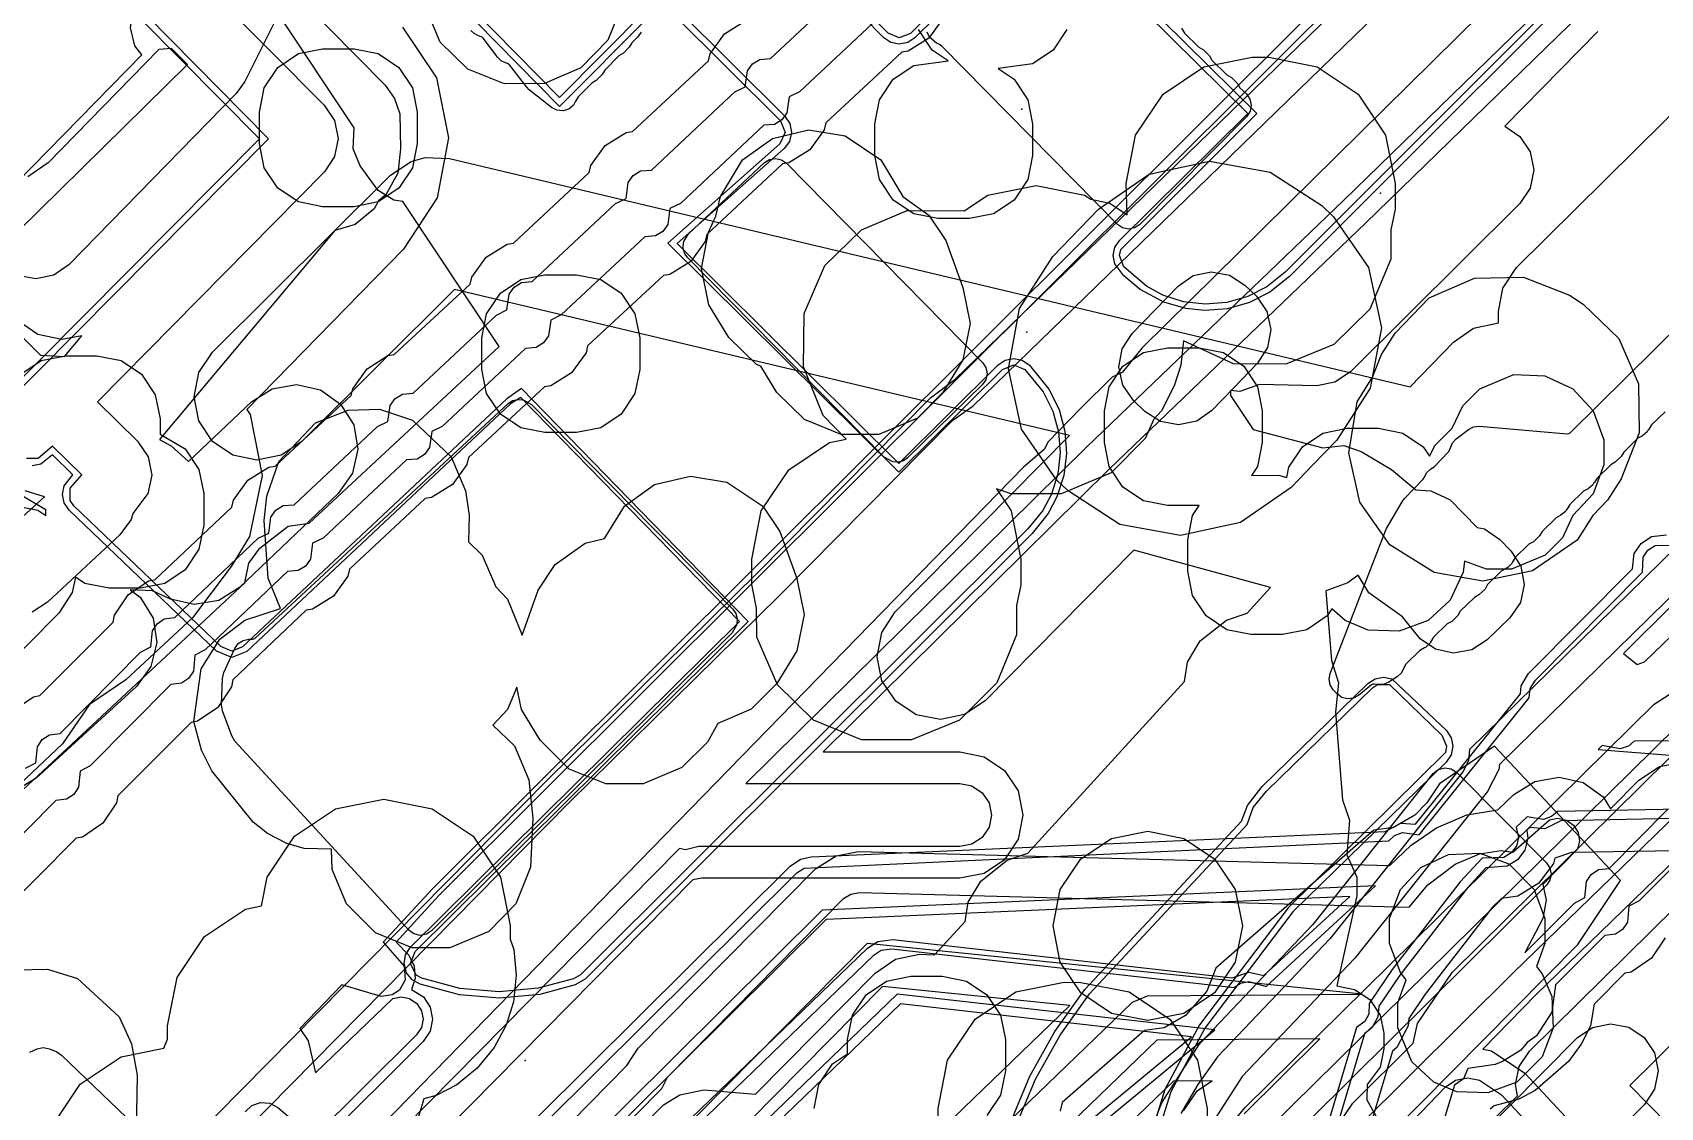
# Model space of a CAD drawing. Header units: metres. Extents: x -2677 to -840, y 169 to 1487.
# Drawn here: x -2062.3 to -2010.8, y 491.1 to 525.1 of the extents above; entities that cross this region are included whole.
import ezdxf

# ---------------------------------------------------------------- set-up
doc = ezdxf.new("R2010")
doc.units = ezdxf.units.M
for name, color, linetype in [('AI_GREENING_EXCLUSIONS', 1, 'Continuous'), ('AI_GREENING_LAWN', 82, 'Continuous'), ('AI_GREENING_REJECTED', 6, 'Continuous')]:
    doc.layers.add(name, color=color, linetype=linetype)

msp = doc.modelspace()

# ---------------------------------------------------------------- linework, layer by layer
at = {"layer": 'AI_GREENING_EXCLUSIONS'}
for points in [[(-2062.242, 483.567), (-2045.316, 500.717), (-2038.667, 507.263), (-2033.173, 512.82), (-2032.534, 513.273), (-2016.89, 528.456), (-2017.394, 528.707), (-2017.612, 529.03), (-2017.69, 529.413), (-2017.615, 529.796), (-2017.4, 530.121), (-2011.796, 535.769), (-2011.245, 536.052), (-2008.654, 536.468), (-1980.938, 564.167), (-1978.512, 566.565), (-1978.049, 566.806), (-1972.108, 572.596), (-1972.216, 572.944), (-1983.291, 577.815), (-1983.598, 578.026), (-1997.022, 591.547)], [(-2062.953, 484.27), (-2046.017, 501.43), (-2039.374, 507.971), (-2033.884, 513.523), (-2033.115, 514.109), (-2018.374, 528.406), (-2018.535, 528.644), (-2018.69, 529.409), (-2018.541, 530.175), (-2018.11, 530.825), (-2012.506, 536.473), (-2011.859, 536.91), (-2011.403, 537.04), (-2009.125, 537.405), (-1981.641, 564.878), (-1979.215, 567.276), (-1978.558, 567.707), (-1973.655, 572.485), (-1983.694, 576.9), (-1984.308, 577.321), (-1997.732, 590.843)], [(-1979.26, 563.308), (-1999.317, 542.675), (-1999.637, 542.1), (-2000.148, 541.511), (-2000.648, 541.262), (-2001, 540.943), (-2002.628, 539.323), (-2002.727, 539.123), (-2003.392, 538.569), (-2027.179, 515.112), (-2027.814, 514.328), (-2028.13, 514.174), (-2029.12, 513.198), (-2030.155, 512.136), (-2030.28, 511.884), (-2030.941, 511.329), (-2054.872, 486.774)], [(-1979.26, 563.308), (-1999.317, 542.675), (-1999.637, 542.1), (-2000.148, 541.511), (-2000.648, 541.262), (-2001, 540.943), (-2002.628, 539.323), (-2002.727, 539.123), (-2003.392, 538.569), (-2027.179, 515.112), (-2027.814, 514.328), (-2028.13, 514.174), (-2029.12, 513.198), (-2030.155, 512.136), (-2030.28, 511.884), (-2030.941, 511.329), (-2054.872, 486.774)], [(-1990.239, 556.802), (-2000.971, 546.51), (-2049.671, 497.968), (-2051.226, 496.284), (-2050.554, 495.528), (-2050.524, 495.091), (-2050.71, 494.766), (-2050.938, 494.616), (-2051.291, 494.57), (-2052.531, 494.938), (-2053.863, 493.551), (-2053.596, 493.163), (-2053.364, 492.149), (-2050.921, 494.499), (-2050.653, 494.551), (-2050.385, 494.497), (-2050.158, 494.344), (-2050.007, 494.116), (-2049.955, 493.848), (-2050.009, 493.581), (-2050.162, 493.354), (-2053.466, 490.074)], [(-1982.277, 548.857), (-1986.991, 553.767), (-1989.991, 556.471), (-1990.147, 556.474), (-2000.759, 546.298), (-2049.455, 497.759), (-2050.807, 496.287), (-2050.411, 495.876), (-2050.237, 495.526), (-2050.21, 495.137), (-2050.328, 494.785), (-2049.945, 494.556), (-2049.73, 494.23), (-2049.655, 493.847), (-2049.733, 493.465), (-2049.951, 493.141), (-2053.276, 489.84)], [(-1986.301, 553.544), (-2022.504, 517.365), (-2023.13, 516.867), (-2023.775, 516.54), (-2024.473, 516.344), (-2025.202, 516.288), (-2025.791, 516.349), (-2026.488, 516.55), (-2027.245, 516.96), (-2027.757, 517.391), (-2028.044, 517.764), (-2028.093, 518.031), (-2028.038, 518.296), (-2027.885, 518.521), (-2023.825, 522.529), (-2030.315, 528.934), (-2034.376, 524.925), (-2034.604, 524.775), (-2034.871, 524.723), (-2035.139, 524.777), (-2035.365, 524.93), (-2038.046, 527.66)], [(-1986.436, 553.693), (-2022.646, 517.507), (-2023.223, 517.044), (-2023.833, 516.731), (-2024.492, 516.543), (-2025.181, 516.487), (-2025.867, 516.568), (-2026.519, 516.779), (-2027.035, 517.059), (-2027.753, 517.675), (-2027.893, 518.028), (-2027.854, 518.218), (-2023.54, 522.529), (-2030.315, 529.215), (-2034.517, 525.067), (-2034.87, 524.923), (-2035.223, 525.071), (-2037.904, 527.801)], [(-1990.085, 550.095), (-2005.564, 534.597), (-2020.795, 519.772), (-2028.93, 511.969), (-2039.73, 501.312), (-2032.953, 501.312), (-2032.57, 501.236), (-2032.246, 501.019), (-2032.029, 500.695), (-2031.953, 500.312), (-2032.029, 499.93), (-2032.246, 499.605), (-2032.57, 499.388), (-2032.953, 499.312), (-2041.224, 499.312), (-2041.648, 499.209), (-2041.837, 499.247), (-2057.69, 483.195)], [(-1979.15, 537.916), (-1994.58, 522.788), (-1995.233, 522.361), (-1996, 522.216), (-1996.764, 522.376), (-1997.4, 522.811), (-1998.188, 522.085), (-1998.393, 521.814), (-1997.967, 521.164), (-1997.821, 520.398), (-1997.98, 519.634), (-1998.419, 518.989), (-2015.861, 501.909), (-2015.874, 501.751), (-2016.232, 501.057), (-2020.44, 495.778), (-2024.01, 492.027), (-2025.056, 490.402)], [(-2063.32, 519.841), (-2058.873, 524.388), (-2059.086, 524.673), (-2059.23, 525.24), (-2059.147, 525.819), (-2058.848, 526.323), (-2058.22, 527.02), (-2058.15, 527.651), (-2057.851, 528.154), (-2057.606, 528.337), (-2057.479, 528.567), (-2057.006, 528.936), (-2059.454, 531.608), (-2059.743, 531.607), (-2060.284, 531.829), (-2060.965, 532.508), (-2061.269, 533.008), (-2061.339, 533.665), (-2063.745, 536.291)], [(-2056.856, 534.151), (-2045.633, 522.746), (-2042.737, 525.668)], [(-2056.713, 534.291), (-2045.633, 523.031), (-2042.88, 525.809)], [(-2004.867, 533.881), (-2020.098, 519.056), (-2028.224, 511.261), (-2037.288, 502.312), (-2032.953, 502.312), (-2032.187, 502.16), (-2031.538, 501.727), (-2031.105, 501.078), (-2030.953, 500.312), (-2031.105, 499.547), (-2031.538, 498.898), (-2032.187, 498.465), (-2032.953, 498.312), (-2041.126, 498.312), (-2041.41, 498.256), (-2056.293, 483.187)], [(-2057.43, 529.778), (-2051.162, 523.422), (-2050.867, 523), (-2050.691, 522.52), (-2050.676, 521.412), (-2050.759, 520.636), (-2051.133, 519.951), (-2051.371, 519.759), (-2051.507, 519.507), (-2052.114, 519.016), (-2052.756, 518.825), (-2058.309, 512.202), (-2057.934, 512.005), (-2057.386, 511.507), (-2055.399, 513.396), (-2054.739, 513.813), (-2053.97, 513.945), (-2053.209, 513.774), (-2052.571, 513.324), (-2052.154, 512.664), (-2052.022, 511.895), (-2052.194, 511.134), (-2052.644, 510.496), (-2055.775, 507.521), (-2056.428, 507.11), (-2057.206, 506.978), (-2057.958, 507.149), (-2058.532, 507.407), (-2059.239, 507.448), (-2058.917, 507.212), (-2058.512, 506.545), (-2058.394, 505.774), (-2058.579, 505.016), (-2059.041, 504.386), (-2062.219, 501.475), (-2062.887, 501.07)], [(-2059.993, 529.739), (-2053.09, 522.789), (-2052.767, 522.306), (-2052.651, 521.736), (-2052.76, 521.166), (-2053.079, 520.679), (-2060.269, 513.401), (-2059.001, 512.147), (-2058.671, 511.655), (-2058.556, 511.075), (-2058.675, 510.495), (-2059.157, 509.862), (-2059.202, 509.674), (-2059.569, 509.186), (-2061.857, 507.058), (-2062.342, 506.732)], [(-2063.543, 513.267), (-2055.138, 521.728), (-2062.612, 529.259)], [(-2063.401, 513.126), (-2054.856, 521.728), (-2062.578, 529.563)], [(-2062.55, 501.795), (-2062.225, 501.968), (-2062.174, 502.475), (-2062.023, 502.703), (-2061.797, 502.855), (-2061.458, 502.896), (-2058.909, 505.465), (-2058.585, 505.638), (-2058.533, 506.145), (-2058.383, 506.372), (-2058.156, 506.525), (-2057.818, 506.566), (-2055.178, 509.079), (-2054.847, 509.239), (-2054.777, 509.744), (-2054.618, 509.966), (-2054.386, 510.11), (-2054.047, 510.138), (-2051.405, 512.612), (-2051.074, 512.773), (-2051.004, 513.277), (-2050.845, 513.499), (-2050.613, 513.644), (-2050.273, 513.672), (-2047.631, 516.145), (-2047.301, 516.306), (-2047.231, 516.811), (-2047.072, 517.033), (-2046.84, 517.177), (-2046.5, 517.205), (-2043.858, 519.679), (-2043.527, 519.839), (-2043.457, 520.344), (-2043.298, 520.566), (-2043.066, 520.71), (-2042.726, 520.738), (-2040.085, 523.212), (-2039.754, 523.373), (-2039.684, 523.877), (-2039.525, 524.099), (-2039.293, 524.243), (-2038.953, 524.272), (-2036.311, 526.745)], [(-2064.669, 499.234), (-2055.603, 507.667), (-2055.476, 508.289), (-2055.134, 508.764), (-2054.237, 509.464), (-2053.571, 509.555), (-2047.55, 515.154), (-2050.599, 519.745), (-2050.885, 519.789), (-2051.385, 520.092), (-2051.953, 520.868), (-2052.176, 521.41), (-2052.143, 522.07), (-2054.539, 525.677), (-2055.609, 523.538), (-2055.878, 523.16), (-2061.175, 517.743), (-2061.658, 517.413), (-2062.231, 517.292), (-2062.806, 517.4)], [(-2035.391, 525.689), (-2038.033, 523.215), (-2038.363, 523.055), (-2038.433, 522.55), (-2038.592, 522.328), (-2038.824, 522.184), (-2039.164, 522.156), (-2041.806, 519.682), (-2042.137, 519.522), (-2042.207, 519.017), (-2042.366, 518.795), (-2042.598, 518.651), (-2042.938, 518.623), (-2045.579, 516.149), (-2045.91, 515.988), (-2045.98, 515.484), (-2046.139, 515.262), (-2046.371, 515.117), (-2046.711, 515.089), (-2049.353, 512.616), (-2049.684, 512.455), (-2049.753, 511.95), (-2049.913, 511.728), (-2050.145, 511.584), (-2050.484, 511.556), (-2053.126, 509.082), (-2053.457, 508.922), (-2053.527, 508.417), (-2053.686, 508.195), (-2053.918, 508.051), (-2054.258, 508.023), (-2056.859, 505.544), (-2057.184, 505.372), (-2057.235, 504.865), (-2057.386, 504.637), (-2057.612, 504.484), (-2057.951, 504.444), (-2060.5, 501.874), (-2060.824, 501.702), (-2060.876, 501.195), (-2061.026, 500.967), (-2061.253, 500.814), (-2061.591, 500.774), (-2064.345, 497.998)], [(-2033.476, 525.547), (-2033.931, 524.913), (-2034.593, 524.501), (-2034.794, 524.468), (-2037.198, 522.233), (-2037.249, 522.014), (-2037.704, 521.379), (-2038.367, 520.967), (-2038.567, 520.934), (-2040.971, 518.7), (-2041.023, 518.48), (-2041.477, 517.846), (-2042.14, 517.434), (-2042.34, 517.401), (-2044.745, 515.166), (-2044.796, 514.947), (-2045.251, 514.313), (-2045.913, 513.901), (-2046.114, 513.868), (-2048.518, 511.633), (-2048.569, 511.414), (-2049.024, 510.779), (-2049.687, 510.367), (-2049.887, 510.334), (-2052.292, 508.1), (-2052.343, 507.88), (-2052.797, 507.246), (-2053.46, 506.834), (-2053.66, 506.801), (-2055.989, 504.593), (-2056.032, 504.372), (-2056.463, 503.721), (-2057.11, 503.285), (-2057.309, 503.245), (-2059.63, 500.923), (-2059.673, 500.702), (-2060.104, 500.052), (-2060.751, 499.615), (-2060.95, 499.575), (-2063.475, 497.047)], [(-2042.023, 525.664), (-2038.635, 522.301), (-2038.483, 521.93), (-2038.652, 521.567), (-2042.204, 518.424), (-2034.886, 511.168), (-2031.599, 514.425), (-2031.244, 514.569), (-2030.891, 514.42), (-2030.309, 513.71), (-2030.003, 513.098), (-2029.825, 512.45), (-2029.774, 511.784), (-2029.85, 511.12), (-2030.053, 510.477), (-2030.327, 509.959), (-2030.799, 509.371), (-2044.968, 495.254), (-2045.192, 495.126), (-2046.315, 494.825), (-2047.552, 494.713), (-2048.789, 494.821), (-2049.996, 495.148), (-2050.18, 495.244), (-2050.362, 495.607), (-2050.214, 495.985), (-2039.655, 506.444), (-2046.842, 513.82), (-2047.308, 513.491), (-2055.676, 505.642), (-2056.021, 505.506), (-2056.364, 505.645), (-2061.027, 510.109), (-2061.141, 510.273), (-2061.143, 510.664), (-2060.77, 511.083), (-2061.694, 511.998), (-2062.148, 511.606), (-2062.527, 511.608)], [(-2041.879, 525.803), (-2038.496, 522.444), (-2038.335, 522.207), (-2038.283, 521.926), (-2038.348, 521.647), (-2038.519, 521.418), (-2041.912, 518.416), (-2034.886, 511.45), (-2031.74, 514.567), (-2031.512, 514.718), (-2031.243, 514.769), (-2030.974, 514.714), (-2030.748, 514.56), (-2030.131, 513.802), (-2029.811, 513.154), (-2029.626, 512.468), (-2029.575, 511.764), (-2029.658, 511.063), (-2029.876, 510.384), (-2030.15, 509.865), (-2030.658, 509.229), (-2044.827, 495.113), (-2045.14, 494.932), (-2046.263, 494.632), (-2047.535, 494.514), (-2048.807, 494.622), (-2050.049, 494.955), (-2050.307, 495.09), (-2050.488, 495.317), (-2050.561, 495.598), (-2050.514, 495.884), (-2050.355, 496.127), (-2039.937, 506.446), (-2046.864, 513.537), (-2047.186, 513.331), (-2055.539, 505.496), (-2056.022, 505.306), (-2056.502, 505.501), (-2061.166, 509.965), (-2061.325, 510.194), (-2061.382, 510.467), (-2061.327, 510.741), (-2061.055, 511.084), (-2061.695, 511.717), (-2062.073, 511.421), (-2062.338, 511.37)], [(-2043.632, 526.021), (-2044.102, 524.856), (-2044.957, 523.979), (-2046.108, 523.481), (-2047.377, 523.464), (-2048.542, 523.934), (-2049.419, 524.789), (-2049.934, 526.021)], [(-2050.615, 525.263), (-2049.537, 523.654), (-2049.151, 521.756), (-2049.516, 519.853), (-2050.576, 518.232), (-2055.543, 513.153), (-2055.438, 512.997), (-2055.056, 511.062), (-2055.453, 509.13), (-2056.035, 508.184), (-2057.258, 506.557), (-2059.375, 504.591), (-2060.527, 503.816), (-2061.383, 502.572), (-2064.306, 499.813)], [(-2062.946, 503.618), (-2062.299, 504.054), (-2062.1, 504.095), (-2059.779, 506.416), (-2059.736, 506.637), (-2059.305, 507.288), (-2058.658, 507.724), (-2058.459, 507.765), (-2056.013, 510.061), (-2055.961, 510.281), (-2055.507, 510.915), (-2054.844, 511.327), (-2054.644, 511.36), (-2052.239, 513.595), (-2052.188, 513.814), (-2051.733, 514.448), (-2051.071, 514.86), (-2050.87, 514.893), (-2048.466, 517.128), (-2048.415, 517.347), (-2047.96, 517.982), (-2047.297, 518.394), (-2047.097, 518.427), (-2044.692, 520.661), (-2044.641, 520.881), (-2044.187, 521.515), (-2043.524, 521.927), (-2043.324, 521.96), (-2040.919, 524.195), (-2040.868, 524.414), (-2040.413, 525.048), (-2039.751, 525.46)], [(-2029.566, 525.188), (-2030, 524.539), (-2030.649, 524.105), (-2031.743, 523.953), (-2031.236, 523.614), (-2030.802, 522.965), (-2030.65, 522.2), (-2030.65, 521.2), (-2030.802, 520.435), (-2031.236, 519.786), (-2031.885, 519.352), (-2032.65, 519.2), (-2033.65, 519.2), (-2034.415, 519.352), (-2035.064, 519.786), (-2035.498, 520.435), (-2035.65, 521.2), (-2035.65, 522.2), (-2035.498, 522.965), (-2035.064, 523.614), (-2034.415, 524.048), (-2033.321, 524.2), (-2033.828, 524.539), (-2034.262, 525.188)], [(-2012.742, 525.125), (-2015.69, 522.126), (-2015.21, 521.804), (-2014.886, 521.316), (-2014.773, 520.742), (-2014.889, 520.168), (-2015.215, 519.682), (-2020.581, 514.344), (-2021.068, 514.02), (-2021.642, 513.907), (-2023.457, 513.948), (-2024.084, 513.724), (-2024.378, 513.753), (-2024.377, 513.6), (-2023.663, 512.525), (-2021.451, 511.944), (-2020.79, 512.018), (-2020.237, 511.827), (-2019.278, 511.256), (-2018.506, 510.612), (-2018.03, 510.582), (-2017.416, 510.297), (-2016.561, 509.422), (-2016.33, 509.373), (-2015.848, 509.041), (-2015.499, 508.683), (-2015.181, 508.192), (-2015.074, 507.616), (-2015.196, 507.044), (-2015.528, 506.562), (-2016.245, 505.864), (-2016.736, 505.546), (-2017.311, 505.439), (-2017.883, 505.561), (-2018.366, 505.893), (-2018.933, 506.588), (-2019.992, 507.35), (-2020.33, 507.905), (-2020.658, 507.661), (-2021.353, 507.415), (-2021.179, 505.204), (-2020.96, 504.499), (-2021.048, 503.567), (-2020.829, 500.791), (-2020.61, 500.147), (-2020.696, 499.052), (-2020.372, 498.342), (-2020.378, 497.757), (-2021.013, 494.903), (-2020.446, 494.79), (-2019.959, 494.465), (-2019.634, 493.978), (-2019.52, 493.404), (-2019.52, 492.904), (-2019.634, 492.33), (-2020.051, 491.782), (-2020.061, 491.294), (-2019.728, 490.708)], [(-2062.789, 518.798), (-2057.425, 524.077), (-2057.932, 524.591), (-2058.328, 524.556), (-2061.841, 520.964), (-2062.485, 520.523)], [(-2048.177, 485.239), (-2042.342, 491.136), (-2041.828, 491.45), (-2041.064, 491.607), (-2039.431, 491.477), (-2035.637, 495.309), (-2034.991, 495.746), (-2034.226, 495.902), (-2033.752, 495.881), (-2032.784, 496.94), (-2032.69, 497.554), (-2032.286, 498.221), (-2031.458, 498.879), (-2030.804, 499.105), (-2025.834, 504.543), (-2025.741, 505.158), (-2025.337, 505.825), (-2024.51, 506.483), (-2023.855, 506.71), (-2023.115, 507.521), (-2027.441, 508.7), (-2032.155, 503.933), (-2032.802, 503.495), (-2033.566, 503.339), (-2034.332, 503.487), (-2034.984, 503.917), (-2035.421, 504.563), (-2035.577, 505.327), (-2035.429, 506.094), (-2035, 506.745), (-2029.48, 512.327), (-2048.958, 516.958), (-2053.804, 512.137), (-2054.454, 511.705), (-2055.22, 511.554), (-2055.985, 511.708), (-2056.632, 512.144), (-2057.064, 512.794), (-2057.215, 513.559), (-2057.06, 514.324), (-2056.625, 514.972), (-2050.99, 520.58), (-2050.34, 521.011), (-2049.896, 521.136), (-2049.116, 521.108), (-2018.686, 513.873), (-2017.318, 515.29), (-2016.677, 515.734), (-2015.887, 515.895), (-2015.891, 516.263), (-2015.748, 516.994), (-2015.322, 517.648), (-2008.744, 524.148)], [(-2067.127, 519.866), (-2062.082, 514.873), (-2061.323, 514.832), (-2060.769, 515.493), (-2061.403, 515.373), (-2062.167, 515.531), (-2062.812, 515.97)], [(-1999.12, 519.702), (-2016.805, 502.384), (-2016.835, 502.027), (-2017.014, 501.681), (-2021.222, 496.402), (-2024.794, 492.65), (-2025.417, 491.78), (-2025.948, 490.857)], [(-2062.704, 514.269), (-2062.055, 514.703), (-2061.29, 514.855), (-2060.29, 514.855), (-2059.525, 514.703), (-2058.876, 514.269), (-2058.442, 513.62), (-2058.29, 512.855), (-2058.29, 512.37), (-2057.492, 511.907), (-2057.058, 511.258), (-2056.906, 510.493), (-2056.906, 509.493), (-2057.058, 508.728), (-2057.492, 508.079), (-2058.141, 507.645), (-2058.906, 507.493), (-2059.906, 507.493), (-2060.671, 507.645), (-2060.975, 507.848), (-2061.071, 507.356), (-2061.503, 506.706), (-2063.441, 504.756)], [(-2066.118, 506.624), (-2061.954, 510.386), (-2062.563, 510.578)], [(-2010.337, 507.008), (-2011.924, 505.426), (-2011.495, 505.082), (-2011.257, 505.165), (-2005.593, 510.634)], [(-2062.927, 510.115), (-2062.161, 509.966), (-2061.906, 509.796), (-2061.906, 509.978), (-2062.704, 510.441)], [(-2046.331, 490.747), (-2038.324, 498.696), (-2037.999, 498.911), (-2037.664, 498.985), (-2019.481, 499.788), (-2018.981, 500.053), (-2018.519, 500.024), (-2015.196, 504.149), (-2015.173, 504.408), (-2014.933, 504.799), (-2011.644, 508.104), (-2011.585, 508.593), (-2011.366, 508.916), (-2011.039, 509.13), (-2010.562, 509.183)], [(-2046.12, 490.534), (-2038.113, 498.483), (-2037.885, 498.634), (-2019.365, 499.493), (-2019.187, 499.66), (-2018.932, 499.757), (-2018.403, 499.69), (-2014.914, 504.021), (-2014.889, 504.314), (-2014.72, 504.587), (-2011.325, 508), (-2011.309, 508.476), (-2011.155, 508.702), (-2010.927, 508.852), (-2010.461, 508.861)], [(-2031.728, 489.651), (-2030.732, 492.041), (-2029.942, 493.457), (-2028.994, 494.784), (-2024.029, 500.12), (-2023.844, 500.616), (-2023.38, 501.213), (-2020.023, 504.48), (-2019.797, 504.628), (-2019.532, 504.679), (-2019.268, 504.625), (-2017.538, 502.989), (-2017.384, 502.759), (-2017.33, 502.488), (-2017.386, 502.217), (-2017.542, 501.989), (-2022.405, 497.243), (-2025.193, 493.564), (-2026.273, 491.547), (-2026.815, 489.801)], [(-2031.535, 489.6), (-2030.557, 491.944), (-2029.779, 493.341), (-2028.845, 494.65), (-2023.855, 500.012), (-2023.657, 500.546), (-2023.241, 501.069), (-2019.884, 504.337), (-2019.722, 504.442), (-2019.344, 504.441), (-2017.679, 502.846), (-2017.53, 502.489), (-2017.57, 502.296), (-2022.556, 497.375), (-2025.362, 493.672), (-2026.459, 491.62), (-2027.012, 489.841)], [(-2024.858, 489.934), (-2023.914, 491.053), (-2010.952, 503.82), (-2010.299, 504.246), (-2009.532, 504.391), (-2008.768, 504.231), (-2008.124, 503.791), (-2007.697, 503.137), (-2007.553, 502.37), (-2007.713, 501.607), (-2008.153, 500.962), (-2014.7, 494.618), (-2016.381, 492.896), (-2016.109, 492.844), (-2015.058, 492.135), (-2013.759, 490.744)], [(-2021.592, 489.582), (-2020.503, 491.192), (-2018.587, 493.082), (-2018.456, 493.715), (-2017.36, 495.328), (-2009.642, 502.934), (-2008.012, 504.006), (-2006.096, 504.373), (-2004.186, 503.978), (-2002.571, 502.882), (-2001.5, 501.252), (-2001.133, 499.336), (-2001.528, 497.425), (-2002.623, 495.811), (-2006.781, 491.714), (-1974.936, 459.319)], [(-2023.153, 490.4), (-2010.252, 503.105), (-2009.926, 503.319), (-2009.542, 503.391), (-2009.16, 503.311), (-2008.838, 503.091), (-2008.625, 502.764), (-2008.553, 502.381), (-2008.633, 501.999), (-2008.853, 501.677), (-2015.4, 495.332), (-2021.966, 488.815)], [(-2021.359, 488.15), (-2013.374, 496.211), (-2012.024, 498.239), (-2016.014, 502.497), (-2017.754, 501.295), (-2018.156, 500.7), (-2018.543, 500.305), (-2019.219, 499.915), (-2019.84, 499.833), (-2024.845, 495.459), (-2025.123, 494.736), (-2025.803, 493.961), (-2026.48, 493.572), (-2027.101, 493.492), (-2029.714, 491.212), (-2029.77, 490.93)], [(-2009.928, 502.657), (-2011.588, 502.653), (-2011.773, 502.493), (-2012.032, 502.407), (-2012.602, 502.509), (-2012.729, 502.388), (-2007.24, 501.95)], [(-2045.852, 489.998), (-2043.504, 492.376), (-2043.142, 492.925), (-2037.529, 498.607), (-2036.869, 499.023), (-2036.165, 499.156), (-2019.332, 498.709), (-2018.659, 499.355), (-2017.848, 499.909), (-2016.896, 500.32), (-2015.908, 500.479), (-2015.398, 500.963), (-2014.738, 501.379), (-2013.969, 501.511), (-2013.208, 501.338), (-2012.571, 500.887), (-2012.335, 500.513), (-2011.439, 501.412), (-2010.79, 501.847), (-2010.025, 502)], [(-2061.693, 490.492), (-2060.825, 491.789), (-2059.528, 492.657), (-2058.169, 492.927), (-2058.057, 493.212), (-2058.057, 493.638), (-2057.753, 495.169), (-2056.885, 496.466), (-2055.588, 497.334), (-2055.078, 497.435), (-2054.898, 498.342), (-2054.03, 499.639), (-2052.733, 500.507), (-2051.202, 500.811), (-2049.671, 500.507), (-2048.374, 499.639), (-2047.506, 498.342), (-2047.202, 496.811), (-2047.202, 496.385), (-2047.081, 496.056), (-2047.008, 495.244), (-2047.097, 494.395), (-2047.329, 493.653), (-2047.701, 492.95), (-2048.245, 492.296), (-2048.888, 491.763), (-2049.542, 491.428), (-2049.936, 491.325), (-2050.184, 490.48)], [(-2018.041, 488.704), (-2015.283, 491.423), (-2015.351, 491.778), (-2015.233, 492.351), (-2014.904, 492.835), (-2007.186, 500.441), (-2007.186, 500.441), (-2006.697, 500.763), (-2006.122, 500.873), (-2005.549, 500.754), (-2005.064, 500.426), (-2004.743, 499.937), (-2004.633, 499.362), (-2004.751, 498.789), (-2005.08, 498.304), (-2011.73, 491.751), (-1974.978, 454.369)], [(-2044.927, 489.085), (-2042.393, 491.651), (-2042.217, 492.011), (-2036.634, 497.664), (-2036.403, 497.809), (-2036.134, 497.855), (-2018.715, 497.392), (-2018.126, 498.097), (-2017.257, 498.751), (-2016.494, 499.083), (-2015.798, 499.184), (-2015.435, 499.136), (-2014.273, 500.165), (-2014.003, 500.211), (-2013.737, 500.151), (-2013.514, 499.993), (-2013.368, 499.762), (-2013.322, 499.493), (-2013.383, 499.226), (-2014.484, 498.109), (-2014.38, 497.611), (-2014.486, 497.039), (-2015.049, 495.95), (-2013.479, 497.524), (-2013.154, 497.696), (-2013.101, 498.203), (-2012.95, 498.43), (-2012.723, 498.582), (-2012.385, 498.622), (-2010.518, 500.494)], [(-2006.765, 500.561), (-2014.023, 500.424), (-2014.206, 500.262), (-2014.464, 500.173), (-2014.976, 500.252), (-2015.331, 499.925), (-2015.255, 499.596), (-2015.321, 499.331), (-2015.484, 499.111), (-2015.718, 498.971), (-2016.41, 498.946), (-2017.099, 498.199), (-2019.259, 495.416), (-2019.989, 494.345), (-2019.995, 494.01), (-2020.122, 493.769), (-2020.384, 493.579), (-2022.428, 486.715)], [(-2006.673, 500.276), (-2013.916, 500.126), (-2014.423, 499.875), (-2014.891, 499.919), (-2014.992, 499.828), (-2014.956, 499.581), (-2015.05, 499.203), (-2015.282, 498.889), (-2015.617, 498.688), (-2016.292, 498.644), (-2016.866, 498.011), (-2019.018, 495.238), (-2019.676, 494.264), (-2019.707, 493.925), (-2019.89, 493.58), (-2020.13, 493.38), (-2022.107, 486.742)], [(-2009.527, 499.506), (-2011.429, 497.598), (-2011.754, 497.426), (-2011.806, 496.92), (-2011.958, 496.692), (-2012.184, 496.54), (-2012.523, 496.5), (-2014.082, 494.937), (-2014.199, 494.07), (-2014.685, 493.318), (-2014.984, 493.112), (-2015.18, 492.863), (-2015.739, 492.514), (-2015.995, 492.409), (-2016.86, 492.286), (-2016.998, 491.954), (-2017.279, 491.76), (-2018.317, 488.358)], [(-2006.951, 499.228), (-2013.576, 499.13), (-2014.103, 498.949), (-2014.146, 498.776), (-2014.61, 498.149), (-2015.279, 497.747), (-2015.792, 497.671), (-2016.087, 497.384), (-2018.214, 494.644), (-2018.728, 493.864), (-2018.749, 493.639), (-2019.113, 492.949), (-2019.249, 492.837), (-2021.071, 486.714)], [(-2043.599, 488.237), (-2035.671, 495.88), (-2035.441, 496.028), (-2035.107, 496.072), (-2024.262, 494.846), (-2024.06, 494.984), (-2023.793, 495.039), (-2023.253, 494.879), (-2019.789, 498.073), (-2037.318, 497.299), (-2045.134, 489.54)], [(-2043.808, 488.453), (-2035.879, 496.096), (-2035.551, 496.307), (-2035.073, 496.37), (-2024.33, 495.156), (-2023.795, 495.339), (-2023.317, 495.228), (-2020.596, 497.737), (-2037.189, 497.004), (-2044.922, 489.327)], [(-2033.145, 488.926), (-2027.483, 494.385), (-2027.003, 494.581), (-2020.206, 494.639), (-2035.89, 496.243), (-2043.931, 488.101)], [(-2010.604, 496.424), (-2011.037, 495.774), (-2011.685, 495.34), (-2011.884, 495.3), (-2012.858, 494.324), (-2012.972, 493.64), (-2013.264, 493.058), (-2013.666, 492.51), (-2014.729, 491.591), (-2015.244, 491.312), (-2016.024, 491.104), (-2016.152, 490.999)], [(-2071.004, 490.732), (-2070.665, 491.607), (-2069.505, 492.829), (-2068.475, 493.236), (-2067.481, 493.263), (-2066.372, 492.855), (-2066.182, 493.351), (-2065.542, 494.113), (-2065.542, 494.113), (-2064.688, 494.623), (-2064.166, 494.701), (-2063.785, 495.055), (-2062.854, 495.405), (-2061.86, 495.432), (-2060.911, 495.132), (-2059.586, 493.921), (-2059.2, 493.065), (-2059.018, 492.076), (-2059.051, 490.294)], [(-2037.57, 491.018), (-2037.418, 491.783), (-2036.984, 492.432), (-2036.51, 492.749), (-2036.51, 493.206), (-2036.358, 493.971), (-2035.924, 494.62), (-2035.275, 495.054), (-2035.275, 495.054), (-2034.51, 495.206), (-2033.51, 495.206), (-2032.745, 495.054), (-2032.096, 494.62), (-2031.662, 493.971), (-2031.51, 493.206), (-2031.51, 492.206), (-2031.662, 491.441), (-2032.096, 490.792)], [(-2034.047, 489.862), (-2029.466, 494.279), (-2035.403, 494.886), (-2043.006, 487.187)], [(-2028.903, 490.184), (-2024.878, 493.507), (-2034.936, 494.644), (-2042.628, 487.229)], [(-2029.08, 490.428), (-2025.614, 493.288), (-2034.83, 494.33), (-2042.42, 487.013)], [(-2018.788, 487.806), (-2013.395, 493.258), (-2012.91, 493.586), (-2012.337, 493.703), (-2011.762, 493.591), (-2011.274, 493.269), (-2010.947, 492.783), (-2010.83, 492.21), (-2010.941, 491.635), (-2011.264, 491.147), (-2016.306, 486.057)], [(-2023.945, 490.853), (-2021.545, 493.228), (-2026.712, 493.183), (-2032.174, 487.918)], [(-2025.863, 490.942), (-2025.426, 491.589), (-2024.957, 491.898), (-2026.183, 491.888), (-2031.271, 486.982)], [(-2020.391, 488.773), (-2017.575, 491.695), (-2017.252, 491.913), (-2016.869, 491.992), (-2016.486, 491.918), (-2015.789, 491.453), (-2014.49, 490.062)], [(-2055.59, 490.912), (-2055.379, 491.114), (-2055.105, 491.213), (-2054.814, 491.191), (-2054.558, 491.052), (-2053.909, 490.501)]]:
    msp.add_lwpolyline(points, dxfattribs=at)
for points in [[(-2050.727, 520.162), (-2051.376, 519.728), (-2052.141, 519.576), (-2053.141, 519.576), (-2053.906, 519.728), (-2054.555, 520.162), (-2054.989, 520.811), (-2055.141, 521.576), (-2055.141, 522.576), (-2054.989, 523.341), (-2054.555, 523.99), (-2053.906, 524.424), (-2053.141, 524.576), (-2052.141, 524.576), (-2051.376, 524.424), (-2050.727, 523.99), (-2050.293, 523.341), (-2050.141, 522.576), (-2050.141, 521.576), (-2050.293, 520.811), (-2050.727, 520.162)], [(-2037.903, 514.51), (-2037.883, 516.19), (-2037.225, 517.714), (-2036.065, 518.848), (-2034.621, 519.453), (-2032.821, 519.443), (-2032.068, 519.947), (-2030.537, 520.251), (-2029.006, 519.947), (-2028.807, 519.813), (-2028.204, 519.694), (-2027.651, 519.324), (-2027.688, 520.314), (-2027.384, 521.845), (-2026.516, 523.142), (-2025.219, 524.01), (-2023.688, 524.314), (-2023.166, 524.309), (-2021.635, 524.005), (-2020.338, 523.137), (-2019.47, 521.84), (-2019.166, 520.309), (-2019.166, 519.503), (-2019.297, 518.844), (-2019.297, 517.919), (-2019.96, 516.333), (-2021.104, 515.21), (-2022.626, 514.59), (-2024.287, 514.606), (-2025.869, 515.326), (-2025.956, 514.557), (-2026.168, 513.902), (-2026.561, 513.112), (-2026.81, 512.845), (-2027.082, 512.232), (-2028.162, 511.152), (-2029.748, 510.489), (-2031.332, 510.489), (-2031.795, 510.64), (-2031.329, 509.943), (-2031.025, 508.412), (-2031.025, 507.606), (-2031.156, 506.947), (-2031.156, 506.022), (-2031.776, 504.5), (-2032.963, 503.313), (-2034.485, 502.693), (-2036.069, 502.693), (-2037.591, 503.313), (-2038.735, 504.436), (-2039.382, 505.945), (-2039.398, 506.865), (-2039.547, 507.615), (-2039.547, 508.417), (-2039.243, 509.948), (-2038.375, 511.245), (-2037.078, 512.113), (-2036.553, 512.217), (-2037.279, 512.968), (-2037.903, 514.51)], [(-2037.746, 522.009), (-2036.591, 521.82), (-2035.453, 521.06), (-2034.755, 519.903), (-2033.931, 519.312), (-2033.392, 518.504), (-2032.856, 517.022), (-2032.629, 515.874), (-2032.859, 514.726), (-2033.488, 513.69), (-2034.298, 512.88), (-2035.523, 512.368), (-2036.711, 512.368), (-2037.872, 512.837), (-2038.746, 513.69), (-2039.254, 514.527), (-2039.394, 514.585), (-2040.268, 515.438), (-2040.909, 516.474), (-2041.139, 517.622), (-2040.912, 518.77), (-2040.681, 519.282), (-2040.535, 519.902), (-2039.837, 521.06), (-2038.886, 521.742), (-2037.746, 522.009)], [(-2019.949, 513.827), (-2021.007, 512.188), (-2021.766, 511.398), (-2022.455, 510.687), (-2024.059, 509.578), (-2025.966, 509.166), (-2027.885, 509.516), (-2029.525, 510.574), (-2029.89, 510.927), (-2030.999, 512.532), (-2031.411, 514.439), (-2031.061, 516.358), (-2030.003, 517.998), (-2028.555, 519.498), (-2026.951, 520.608), (-2025.044, 521.019), (-2023.124, 520.669), (-2021.485, 519.611), (-2021.12, 519.258), (-2020.011, 517.653), (-2019.599, 515.746), (-2019.949, 513.827)], [(-2043.682, 513.009), (-2044.331, 512.575), (-2045.096, 512.423), (-2046.096, 512.423), (-2046.861, 512.575), (-2047.51, 513.009), (-2047.944, 513.658), (-2048.096, 514.423), (-2048.096, 515.423), (-2047.944, 516.188), (-2047.51, 516.837), (-2046.861, 517.271), (-2046.096, 517.423), (-2045.096, 517.423), (-2044.331, 517.271), (-2043.682, 516.837), (-2043.248, 516.188), (-2043.096, 515.423), (-2043.096, 514.423), (-2043.248, 513.658), (-2043.682, 513.009)], [(-2023.521, 514.623), (-2024.281, 513.833), (-2024.969, 513.122), (-2025.45, 512.789), (-2026.022, 512.666), (-2026.598, 512.771), (-2027.09, 513.088), (-2027.455, 513.442), (-2027.788, 513.923), (-2027.911, 514.495), (-2027.806, 515.071), (-2027.489, 515.563), (-2026.041, 517.063), (-2025.56, 517.396), (-2024.988, 517.519), (-2024.412, 517.414), (-2023.92, 517.097), (-2023.555, 516.744), (-2023.222, 516.262), (-2023.099, 515.69), (-2023.204, 515.114), (-2023.521, 514.623)], [(-2012.078, 515.403), (-2011.455, 513.972), (-2011.427, 512.411), (-2011.998, 510.959), (-2012.433, 510.281), (-2012.9, 509.797), (-2013.399, 509.019), (-2014.814, 508.043), (-2016.384, 507.716), (-2017.926, 507.988), (-2019.332, 508.872), (-2020.278, 510.217), (-2020.633, 511.78), (-2020.363, 513.399), (-2019.879, 514.182), (-2019.599, 514.893), (-2019.166, 515.568), (-2018.082, 516.692), (-2016.651, 517.315), (-2015.091, 517.343), (-2013.638, 516.772), (-2013.202, 516.486), (-2012.078, 515.403)], [(-2026.37, 515.11), (-2025.37, 515.11), (-2024.605, 514.958), (-2023.956, 514.524), (-2023.522, 513.875), (-2023.37, 513.11), (-2023.37, 512.11), (-2023.522, 511.345), (-2023.712, 511.061), (-2022.857, 511.073), (-2022.596, 511.006), (-2022.533, 511.326), (-2022.099, 511.975), (-2021.45, 512.409), (-2020.685, 512.561), (-2019.685, 512.561), (-2018.92, 512.409), (-2018.271, 511.975), (-2018.075, 511.682), (-2017.889, 512.03), (-2017.355, 512.564), (-2017.018, 513.272), (-2016.478, 513.812), (-2015.402, 514.26), (-2014.416, 514.221), (-2013.534, 513.812), (-2012.887, 513.113), (-2012.546, 512.196), (-2012.546, 511.404), (-2012.887, 510.487), (-2013.528, 509.794), (-2013.865, 509.086), (-2014.405, 508.546), (-2015.481, 508.098), (-2016.273, 508.098), (-2016.97, 508.347), (-2017.009, 508), (-2017.418, 507.118), (-2018.117, 506.471), (-2019.034, 506.13), (-2020.02, 506.169), (-2020.743, 506.471), (-2021.165, 506.842), (-2021.316, 506.616), (-2021.965, 506.182), (-2022.73, 506.03), (-2023.73, 506.03), (-2024.495, 506.182), (-2025.144, 506.616), (-2025.578, 507.265), (-2025.73, 508.03), (-2025.73, 509.03), (-2025.578, 509.795), (-2025.367, 510.111), (-2026.37, 510.11), (-2027.135, 510.262), (-2027.784, 510.696), (-2028.218, 511.345), (-2028.37, 512.11), (-2028.37, 513.11), (-2028.218, 513.875), (-2027.784, 514.524), (-2027.135, 514.958), (-2026.37, 515.11)], [(-2056.392, 505.879), (-2055.6, 506.481), (-2054.479, 506.856), (-2054.864, 507.816), (-2054.992, 509.635), (-2054.912, 510.41), (-2054.523, 511.508), (-2053.363, 512.73), (-2052.333, 513.137), (-2051.339, 513.164), (-2050.289, 512.812), (-2049.065, 511.653), (-2048.618, 510.578), (-2048.497, 509.808), (-2048.514, 508.969), (-2048.086, 508.541), (-2047.65, 507.535), (-2047.281, 507.146), (-2046.815, 506.003), (-2046.312, 507.436), (-2045.773, 508.244), (-2044.822, 508.926), (-2044.214, 509.073), (-2043.576, 510.098), (-2042.625, 510.78), (-2041.485, 511.047), (-2040.33, 510.858), (-2039.192, 510.098), (-2038.653, 509.29), (-2038.117, 507.808), (-2037.89, 506.66), (-2038.12, 505.512), (-2038.749, 504.476), (-2039.559, 503.666), (-2040.619, 503.207), (-2040.946, 502.622), (-2041.756, 501.812), (-2042.981, 501.3), (-2044.169, 501.3), (-2045.33, 501.769), (-2046.247, 502.686), (-2046.845, 503.658), (-2046.985, 504.358), (-2047.281, 503.652), (-2047.752, 503.162), (-2047.057, 502.503), (-2046.61, 501.428), (-2046.477, 500.211), (-2046.554, 498.666), (-2047.024, 497.501), (-2047.879, 496.624), (-2049.111, 496.109), (-2050.299, 496.109), (-2051.464, 496.579), (-2052.386, 497.501), (-2052.839, 498.585), (-2052.856, 499.231), (-2053.721, 499.253), (-2054.275, 499.41), (-2054.886, 499.723), (-2055.337, 500.082), (-2056.652, 501.71), (-2056.982, 502.368), (-2057.218, 503.277), (-2056.989, 504.946), (-2056.392, 505.879)], [(-2029.122, 498.922), (-2028.149, 499.572), (-2027.001, 499.801), (-2025.853, 499.572), (-2024.88, 498.922), (-2024.229, 497.949), (-2024.001, 496.801), (-2024.229, 495.652), (-2024.88, 494.679), (-2025.853, 494.029), (-2027.001, 493.801), (-2028.149, 494.029), (-2029.122, 494.679), (-2029.773, 495.652), (-2030.001, 496.801), (-2029.773, 497.949), (-2029.122, 498.922)], [(-2016.482, 499.103), (-2015.565, 498.762), (-2014.759, 497.956), (-2014.418, 497.039), (-2014.418, 496.247), (-2014.682, 495.515), (-2014.501, 495.283), (-2014.199, 494.56), (-2014.16, 493.574), (-2014.501, 492.657), (-2015.307, 491.851), (-2016.224, 491.51), (-2017.21, 491.549), (-2017.933, 491.851), (-2018.632, 492.498), (-2019.08, 493.574), (-2019.08, 494.366), (-2018.816, 495.098), (-2018.997, 495.33), (-2019.338, 496.247), (-2019.338, 497.039), (-2018.997, 497.956), (-2018.35, 498.655), (-2017.468, 499.064), (-2016.482, 499.103)], [(-2029.121, 495.013), (-2027.59, 494.709), (-2026.293, 493.841), (-2025.425, 492.544), (-2025.121, 491.013), (-2025.121, 490.207), (-2025.252, 489.548), (-2025.252, 488.623), (-2025.915, 487.037), (-2027.059, 485.914), (-2028.581, 485.294), (-2030.242, 485.31), (-2031.687, 485.914), (-2032.831, 487.037), (-2033.478, 488.546), (-2033.494, 489.466), (-2033.643, 490.216), (-2033.643, 491.018), (-2033.339, 492.549), (-2032.471, 493.846), (-2031.174, 494.714), (-2029.643, 495.018), (-2029.121, 495.013)]]:
    msp.add_lwpolyline(points, close=True, dxfattribs=at)
at = {"layer": 'AI_GREENING_LAWN'}
for points in [[(-2043.054, 525.109), (-2043.164, 524.946), (-2043.344, 524.77), (-2043.425, 524.626), (-2043.612, 524.439), (-2043.752, 524.359), (-2044.202, 523.904), (-2044.281, 523.764), (-2044.47, 523.574), (-2044.609, 523.494), (-2045.044, 523.057), (-2045.135, 522.903), (-2045.192, 522.796), (-2045.341, 522.671), (-2045.527, 522.613), (-2045.72, 522.63), (-2045.893, 522.72), (-2046.593, 523.281), (-2046.675, 523.364), (-2047.224, 524.07), (-2047.251, 524.095), (-2047.283, 524.111), (-2047.344, 524.13), (-2047.48, 524.198), (-2047.59, 524.304), (-2048.057, 524.918), (-2048.083, 524.943), (-2048.115, 524.96), (-2048.204, 524.99), (-2048.336, 525.058), (-2048.443, 525.162)], [(-2025.931, 525.232), (-2025.836, 525.076), (-2025.377, 524.625), (-2025.237, 524.547), (-2025.046, 524.359), (-2024.966, 524.219), (-2024.492, 523.751), (-2024.351, 523.673), (-2024.162, 523.488), (-2024.079, 523.345), (-2023.875, 523.149), (-2023.762, 522.987), (-2023.721, 522.794), (-2023.757, 522.601), (-2023.866, 522.436), (-2027.252, 519.014), (-2027.415, 518.904), (-2027.608, 518.866), (-2027.8, 518.905), (-2027.963, 519.015), (-2033.525, 524.661), (-2033.602, 524.714), (-2033.691, 524.753), (-2033.905, 524.932), (-2033.916, 524.948), (-2033.986, 525.105)], [(-2010.607, 513.085), (-2011.04, 512.665), (-2011.136, 512.509), (-2011.142, 512.513), (-2011.178, 512.446), (-2011.324, 512.325), (-2011.47, 512.245), (-2011.919, 511.808), (-2012, 511.669), (-2012.192, 511.482), (-2012.333, 511.405), (-2012.766, 510.985), (-2012.862, 510.83), (-2012.868, 510.833), (-2012.904, 510.766), (-2013.051, 510.644), (-2013.196, 510.565), (-2013.629, 510.145), (-2013.725, 509.99), (-2013.731, 509.993), (-2013.767, 509.926), (-2013.913, 509.805), (-2014.059, 509.725), (-2014.508, 509.288), (-2014.589, 509.149), (-2014.781, 508.962), (-2014.922, 508.885), (-2015.355, 508.465), (-2015.451, 508.31), (-2015.453, 508.311), (-2015.478, 508.262), (-2015.596, 508.147), (-2015.646, 508.124), (-2015.645, 508.121), (-2015.802, 508.03), (-2016.234, 507.608), (-2016.315, 507.469), (-2016.507, 507.282), (-2016.648, 507.205), (-2017.097, 506.768), (-2017.178, 506.629), (-2017.37, 506.442), (-2017.511, 506.365), (-2017.944, 505.945), (-2018.04, 505.79), (-2018.042, 505.791), (-2018.067, 505.742), (-2018.185, 505.628), (-2018.235, 505.604), (-2018.234, 505.602), (-2018.392, 505.51), (-2018.823, 505.088), (-2018.892, 504.969), (-2018.966, 504.812), (-2019.098, 504.686), (-2019.357, 504.517), (-2019.53, 504.446), (-2019.718, 504.444), (-2019.814, 504.461), (-2019.864, 504.459), (-2019.909, 504.436), (-2020.319, 504.101), (-2020.484, 504.011), (-2020.67, 503.989), (-2020.852, 504.037), (-2021.003, 504.149), (-2021.121, 504.276), (-2021.219, 504.433), (-2021.253, 504.615), (-2021.219, 504.796), (-2019.465, 509.313), (-2019.432, 509.381), (-2018.942, 510.236), (-2018.868, 510.334), (-2018.274, 510.95), (-2018.253, 510.979), (-2018.253, 510.979), (-2018.244, 511.005), (-2018.162, 511.159), (-2018.031, 511.276), (-2017.923, 511.342), (-2017.474, 511.816), (-2017.413, 511.932), (-2017.411, 511.94), (-2017.345, 512.1), (-2017.228, 512.228), (-2016.843, 512.526), (-2016.678, 512.61), (-2016.494, 512.628), (-2013.711, 512.384), (-2013.661, 512.391), (-2013.618, 512.418), (-2006.489, 519.454)], [(-2027.374, 489.085), (-2026.59, 491.128), (-2026.544, 491.219), (-2025.368, 493.046), (-2025.31, 493.121), (-2021.777, 496.83), (-2021.762, 496.847), (-2021.762, 496.847), (-2017.955, 501.622), (-2017.794, 501.755), (-2017.591, 501.81), (-2017.385, 501.777), (-2017.209, 501.663), (-2014.366, 498.795), (-2014.258, 498.633), (-2014.221, 498.441), (-2014.26, 498.25), (-2014.369, 498.088), (-2023.066, 489.463)], [(-2062.417, 492.806), (-2062.188, 492.905), (-2061.992, 492.946), (-2061.797, 492.908), (-2061.564, 492.811), (-2061.41, 492.71), (-2058.581, 489.991)]]:
    msp.add_lwpolyline(points, dxfattribs=at)
for points in [[(-2032.241, 513.936), (-2034.608, 511.627), (-2034.743, 511.533), (-2034.901, 511.488), (-2035.065, 511.496), (-2035.102, 511.504), (-2035.351, 511.642), (-2041.577, 517.972), (-2041.673, 518.11), (-2041.718, 518.272), (-2041.707, 518.439), (-2041.698, 518.474), (-2041.553, 518.723), (-2039.143, 520.972), (-2038.981, 521.073), (-2038.792, 521.106), (-2038.604, 521.065), (-2038.446, 520.957), (-2032.233, 514.644), (-2032.126, 514.481), (-2032.09, 514.288), (-2032.13, 514.097), (-2032.241, 513.936)], [(-2046.808, 513.463), (-2046.764, 513.453), (-2046.528, 513.318), (-2040.15, 506.829), (-2040.054, 506.692), (-2040.009, 506.531), (-2040.02, 506.364), (-2040.03, 506.321), (-2040.165, 506.081), (-2049.688, 496.647), (-2049.855, 496.537), (-2050.052, 496.502), (-2050.247, 496.546), (-2050.408, 496.663), (-2055.917, 502.652), (-2056.018, 502.818), (-2056.31, 503.615), (-2056.341, 503.805), (-2056.311, 504.639), (-2056.268, 504.826), (-2055.927, 505.585), (-2055.819, 505.739), (-2055.663, 505.842), (-2055.48, 505.881), (-2055.361, 505.883), (-2055.319, 505.891), (-2055.282, 505.915), (-2047.267, 513.345), (-2047.13, 513.435), (-2046.971, 513.476), (-2046.808, 513.463)]]:
    msp.add_lwpolyline(points, close=True, dxfattribs=at)
at = {"layer": 'AI_GREENING_REJECTED'}
for p in [(-2030.99, 522.67), (-2019.63, 520.01), (-2030.83, 515.6), (-2046.72, 492.54)]:
    msp.add_point(p, dxfattribs=at)

doc.saveas('drawing.dxf')
